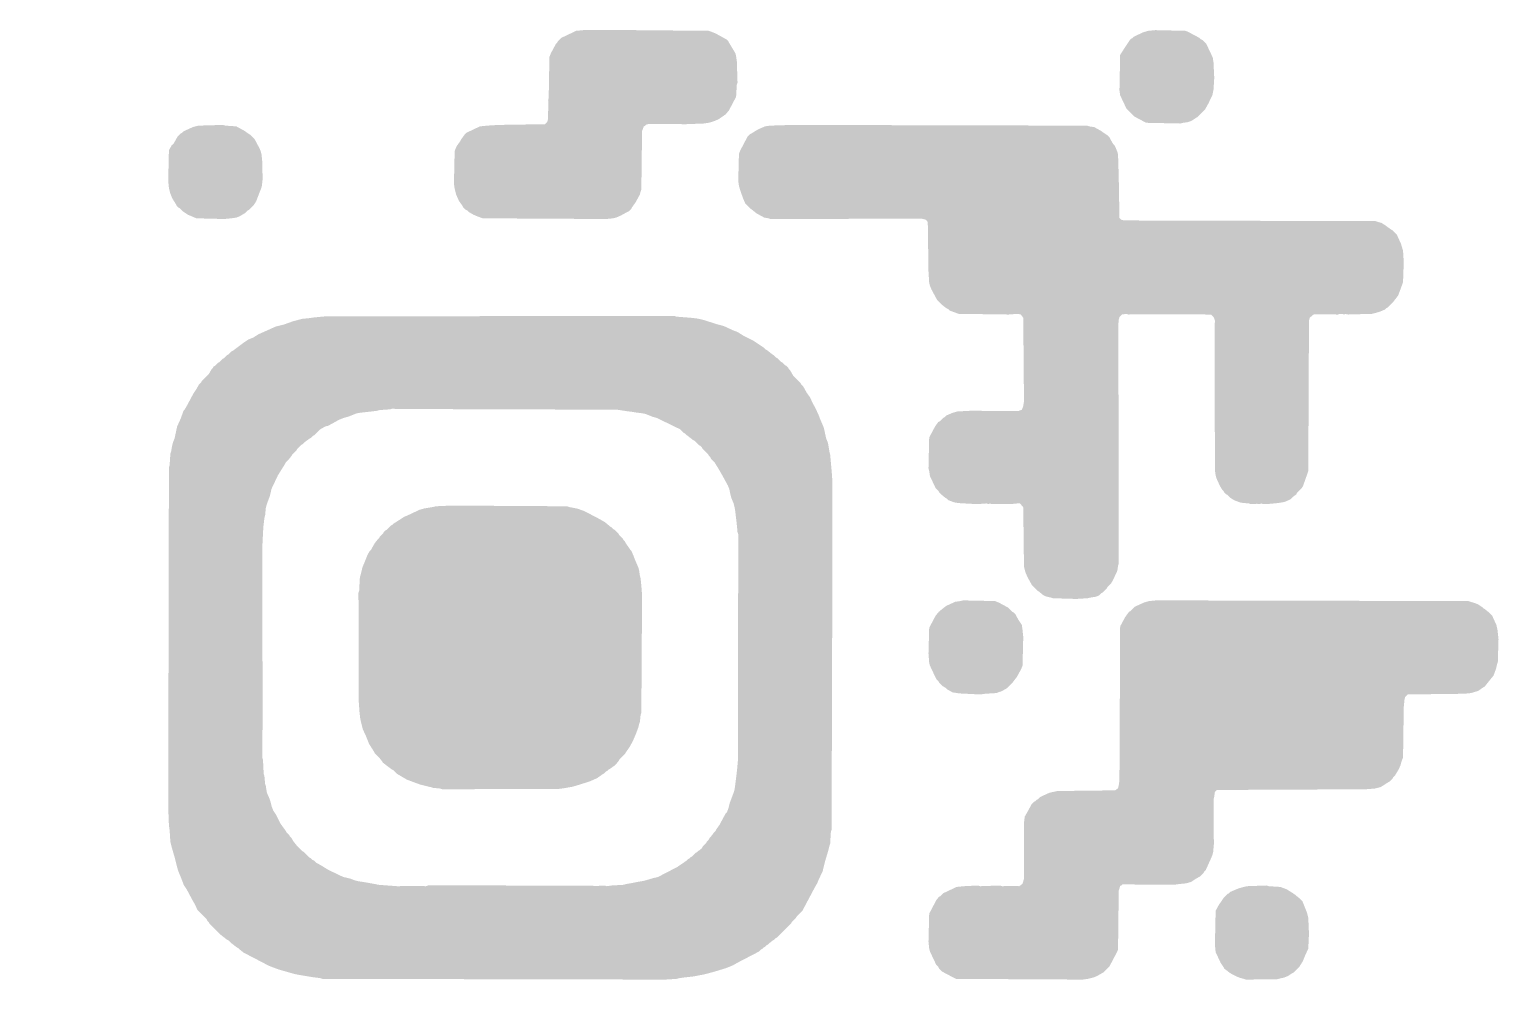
# Model space of a CAD drawing. Header units: inches. Extents: x -26.6 to 26.5, y -26.3 to 21.9.
# Drawn here: x -5.105 to -0.202, y 5.201 to 8.399 of the extents above; entities that cross this region are included whole.
import ezdxf

# ---------------------------------------------------------------- set-up
doc = ezdxf.new("R2010")
doc.units = ezdxf.units.IN
for name, color, linetype in [('Bottom 3D Body', 56, 'Continuous'), ('Bottom Component Outline', 76, 'Continuous'), ('Bottom Overlay', 54, 'Continuous'), ('Top Solder', 216, 'Continuous')]:
    doc.layers.add(name, color=color, linetype=linetype)

# ---------------------------------------------------------------- blocks, each defined once
blk = doc.blocks.new('L_KLS5_CR2032_03_B_16')
at = {"layer": 'Bottom 3D Body'}
blk.add_lwpolyline([(-10.9119, 3.3001, 0.1, 0.1, -6.761271), (-10.912, -3.2998, 0.1, 0.1, 0)], format="xyseb", dxfattribs=at)
at = {"layer": 'Bottom Component Outline'}
blk.add_lwpolyline([(-10.9119, 3.3001, 0.1, 0.1, -6.761271), (-10.912, -3.2998, 0.1, 0.1, 0)], format="xyseb", dxfattribs=at)
at = {"layer": 'Bottom Overlay'}
blk.add_lwpolyline([(-10.9119, 3.3001, 0.2, 0.2, -6.761271), (-10.912, -3.2998, 0.2, 0.2, 0)], format="xyseb", dxfattribs=at)

msp = doc.modelspace()

# ---------------------------------------------------------------- hatches: boundary and pattern name
at = {"layer": 'Top Solder'}
for points in [[(-3.0917, 8.3961), (-2.8398, 8.3938), (-2.8326, 8.3914), (-2.8172, 8.3854), (-2.7804, 8.3652), (-2.7744, 8.3593), (-2.772, 8.3545), (-2.7506, 8.3189), (-2.7483, 8.3094), (-2.7459, 8.2928), (-2.7435, 8.2215), (-2.7459, 8.2143), (-2.7483, 8.1739), (-2.772, 8.1288), (-2.7827, 8.1157), (-2.8065, 8.0991), (-2.8231, 8.092), (-2.8398, 8.0872), (-2.8564, 8.0848), (-2.9158, 8.0825), (-3.0382, 8.0836), (-3.0477, 8.0813), (-3.0513, 8.0777), (-3.056, 8.0753), (-3.0619, 8.0599), (-3.0643, 7.865), (-3.0667, 7.8579), (-3.0691, 7.8484), (-3.0833, 7.8222), (-3.0952, 7.8056), (-3.0976, 7.8009), (-3.1059, 7.7925), (-3.1107, 7.7902), (-3.1321, 7.7783), (-3.1487, 7.7711), (-3.1582, 7.7688), (-3.182, 7.7664), (-3.5931, 7.7688), (-3.6002, 7.7711), (-3.6156, 7.7771), (-3.624, 7.7807), (-3.6406, 7.7902), (-3.6453, 7.7949), (-3.6501, 7.7973), (-3.6584, 7.8056), (-3.6608, 7.8104), (-3.6727, 7.827), (-3.6822, 7.8484), (-3.6869, 7.8674), (-3.6893, 7.884), (-3.6869, 7.9933), (-3.6822, 8.0052), (-3.6798, 8.01), (-3.6679, 8.0266), (-3.6655, 8.0314), (-3.6537, 8.048), (-3.6477, 8.0539), (-3.6026, 8.0753), (-3.5788, 8.0777), (-3.5408, 8.0801), (-3.3863, 8.0825), (-3.378, 8.0908), (-3.3756, 8.1003), (-3.3744, 8.1609), (-3.3756, 8.1621), (-3.3733, 8.1692), (-3.3709, 8.307), (-3.3661, 8.3189), (-3.3495, 8.3498), (-3.3447, 8.3545), (-3.3424, 8.3593), (-3.3317, 8.37), (-3.3269, 8.3724), (-3.2818, 8.3938), (-3.258, 8.3961), (-3.094, 8.3961)], [(-1.1537, 8.2357), (-1.1561, 8.1977), (-1.1597, 8.1799), (-1.1727, 8.1526), (-1.1846, 8.1312), (-1.2096, 8.1062), (-1.2143, 8.1038), (-1.2286, 8.0943), (-1.2405, 8.0896), (-1.2571, 8.0872), (-1.2666, 8.0848), (-1.3807, 8.0872), (-1.4211, 8.1086), (-1.446, 8.1335), (-1.4674, 8.1787), (-1.4698, 8.1953), (-1.4674, 8.3141), (-1.4353, 8.3629), (-1.4306, 8.3676), (-1.4258, 8.37), (-1.4211, 8.3747), (-1.3902, 8.389), (-1.3735, 8.3938), (-1.3498, 8.3961), (-1.25, 8.3938), (-1.2428, 8.3914), (-1.2024, 8.37), (-1.1977, 8.3652), (-1.1929, 8.3629), (-1.1799, 8.3498), (-1.1585, 8.3046), (-1.1561, 8.288), (-1.1537, 8.2381)], [(-4.5781, 7.7818), (-4.5923, 7.7913), (-4.603, 7.802), (-4.6078, 7.8044), (-4.6137, 7.8104), (-4.6161, 7.8151), (-4.628, 7.8341), (-4.6351, 7.8508), (-4.6399, 7.8698), (-4.6422, 7.8935), (-4.6399, 7.9957), (-4.6304, 8.0124), (-4.6232, 8.0195), (-4.6113, 8.0409), (-4.6006, 8.0516), (-4.5959, 8.0539), (-4.5911, 8.0587), (-4.5602, 8.0729), (-4.5412, 8.0777), (-4.4604, 8.0801), (-4.4509, 8.0777), (-4.4153, 8.0753), (-4.3892, 8.0611), (-4.3666, 8.0456), (-4.3547, 8.0337), (-4.3381, 8.0028), (-4.3333, 7.991), (-4.3309, 7.9815), (-4.3286, 7.9577), (-4.3274, 7.8995), (-4.3297, 7.8781), (-4.3321, 7.8686), (-4.3369, 7.8567), (-4.3488, 7.8258), (-4.3571, 7.8127), (-4.3725, 7.7973), (-4.3773, 7.7949), (-4.3868, 7.7854), (-4.3915, 7.783), (-4.4034, 7.7759), (-4.4153, 7.7711), (-4.4319, 7.7688), (-4.4557, 7.7664), (-4.5484, 7.7688), (-4.565, 7.7759), (-4.5769, 7.7807)], [(-1.8108, 6.8182), (-1.8346, 6.8158), (-1.9047, 6.817), (-1.9058, 6.8158), (-1.913, 6.8182), (-1.9439, 6.8158), (-2.0068, 6.8194), (-2.0211, 6.8218), (-2.0401, 6.8289), (-2.0461, 6.8349), (-2.0508, 6.8372), (-2.0639, 6.8479), (-2.071, 6.8551), (-2.0734, 6.8598), (-2.0829, 6.8693), (-2.1019, 6.9097), (-2.1043, 6.9263), (-2.1067, 6.9359), (-2.1043, 7.038), (-2.0853, 7.0737), (-2.0746, 7.0891), (-2.0698, 7.0915), (-2.0579, 7.1034), (-2.0532, 7.1058), (-2.0484, 7.1105), (-2.0437, 7.1129), (-2.027, 7.12), (-2.0104, 7.1248), (-1.9653, 7.1272), (-1.8072, 7.126), (-1.7953, 7.1307), (-1.7906, 7.1426), (-1.7882, 7.1592), (-1.7906, 7.4373), (-1.7989, 7.448), (-1.8084, 7.4503), (-1.8393, 7.448), (-2.0057, 7.4503), (-2.0128, 7.4527), (-2.0354, 7.461), (-2.0389, 7.4646), (-2.0508, 7.4717), (-2.0639, 7.4824), (-2.0781, 7.4967), (-2.0805, 7.5014), (-2.0971, 7.5323), (-2.1019, 7.5442), (-2.1043, 7.5537), (-2.1067, 7.5917), (-2.109, 7.7557), (-2.115, 7.764), (-2.1245, 7.7664), (-2.1304, 7.7676), (-2.633, 7.7664), (-2.6401, 7.7688), (-2.6544, 7.7711), (-2.6805, 7.7854), (-2.6936, 7.7961), (-2.7019, 7.802), (-2.7174, 7.8175), (-2.7245, 7.8341), (-2.7328, 7.8567), (-2.7388, 7.8769), (-2.7411, 7.8935), (-2.7388, 7.9838), (-2.734, 7.9957), (-2.7102, 8.0409), (-2.7019, 8.0492), (-2.6972, 8.0516), (-2.6782, 8.0634), (-2.6734, 8.0658), (-2.652, 8.0753), (-2.6354, 8.0777), (-2.5617, 8.0801), (-1.5779, 8.0777), (-1.5708, 8.0753), (-1.5541, 8.0729), (-1.5328, 8.0611), (-1.5102, 8.0456), (-1.5031, 8.0385), (-1.5007, 8.0337), (-1.4912, 8.0171), (-1.4864, 8.0124), (-1.484, 8.0076), (-1.4769, 7.991), (-1.4745, 7.9815), (-1.4722, 7.9078), (-1.4698, 7.77), (-1.4638, 7.764), (-1.4543, 7.7616), (-0.6155, 7.7593), (-0.6084, 7.7569), (-0.5953, 7.7533), (-0.581, 7.7438), (-0.5632, 7.7307), (-0.5584, 7.7284), (-0.5454, 7.7153), (-0.543, 7.7105), (-0.5311, 7.6844), (-0.524, 7.6606), (-0.5216, 7.6226), (-0.524, 7.5561), (-0.5264, 7.549), (-0.5347, 7.5264), (-0.5406, 7.5109), (-0.5573, 7.4895), (-0.5751, 7.4717), (-0.5798, 7.4693), (-0.5846, 7.4646), (-0.6012, 7.4575), (-0.6179, 7.4527), (-0.6274, 7.4503), (-0.7082, 7.448), (-0.7105, 7.4503), (-0.7129, 7.448), (-0.7153, 7.4503), (-0.72, 7.448), (-0.7272, 7.4503), (-0.7331, 7.4491), (-0.7343, 7.4503), (-0.7414, 7.448), (-0.821, 7.4491), (-0.8353, 7.4373), (-0.8377, 7.4278), (-0.84, 6.9263), (-0.8424, 6.9192), (-0.8579, 6.8753), (-0.8638, 6.8669), (-0.8781, 6.8527), (-0.8804, 6.8479), (-0.8888, 6.842), (-0.8983, 6.8325), (-0.903, 6.8301), (-0.9197, 6.823), (-0.9422, 6.8194), (-0.966, 6.817), (-0.9909, 6.8158), (-0.9957, 6.8182), (-1.0028, 6.8158), (-1.0111, 6.817), (-1.0313, 6.8158), (-1.0385, 6.8182), (-1.0646, 6.8206), (-1.0717, 6.823), (-1.0872, 6.8289), (-1.1003, 6.8372), (-1.1098, 6.8467), (-1.1145, 6.8491), (-1.1205, 6.8551), (-1.1228, 6.8598), (-1.1276, 6.8646), (-1.1347, 6.8764), (-1.1466, 6.9026), (-1.149, 6.9121), (-1.1514, 6.9287), (-1.1525, 7.4028), (-1.1514, 7.4278), (-1.1537, 7.4349), (-1.1561, 7.4396), (-1.1644, 7.448), (-1.4009, 7.4491), (-1.4401, 7.448), (-1.4472, 7.4503), (-1.4615, 7.448), (-1.4698, 7.4396), (-1.4722, 7.4301), (-1.4733, 7.4171), (-1.4722, 6.6174), (-1.4745, 6.6103), (-1.4769, 6.5937), (-1.4912, 6.5628), (-1.4983, 6.5509), (-1.5102, 6.539), (-1.5126, 6.5342), (-1.5256, 6.5212), (-1.5304, 6.5188), (-1.5375, 6.5117), (-1.5494, 6.5069), (-1.566, 6.5045), (-1.5755, 6.5022), (-1.6136, 6.4998), (-1.692, 6.5022), (-1.6991, 6.5045), (-1.7145, 6.5081), (-1.7229, 6.5117), (-1.7359, 6.5224), (-1.7443, 6.5283), (-1.7621, 6.5461), (-1.7645, 6.5509), (-1.7763, 6.5723), (-1.7835, 6.5889), (-1.7882, 6.6079), (-1.7906, 6.8052), (-1.8013, 6.8182), (-1.8084, 6.8182)], [(-3.8568, 6.7731), (-3.845, 6.7778), (-3.8046, 6.7968), (-3.7879, 6.8016), (-3.7594, 6.8063), (-3.7499, 6.8087), (-3.6976, 6.8111), (-3.3127, 6.8087), (-3.3055, 6.8063), (-3.2758, 6.8004), (-3.2532, 6.7921), (-3.2033, 6.7659), (-3.1867, 6.7564), (-3.1736, 6.7457), (-3.1701, 6.7422), (-3.1653, 6.7398), (-3.1582, 6.7327), (-3.1534, 6.7303), (-3.1404, 6.7172), (-3.138, 6.7125), (-3.1261, 6.7006), (-3.1237, 6.6958), (-3.119, 6.6911), (-3.1166, 6.6863), (-3.1012, 6.6638), (-3.0976, 6.6602), (-3.0905, 6.6436), (-3.0845, 6.6281), (-3.0738, 6.6032), (-3.0715, 6.5937), (-3.0691, 6.577), (-3.0667, 6.5675), (-3.0643, 6.5438), (-3.0619, 6.5129), (-3.0643, 6.1208), (-3.0667, 6.1136), (-3.0691, 6.0899), (-3.0715, 6.0827), (-3.075, 6.0697), (-3.0821, 6.0507), (-3.0928, 6.0257), (-3.1047, 6.0043), (-3.1166, 5.9877), (-3.119, 5.9829), (-3.138, 5.9639), (-3.1404, 5.9592), (-3.1511, 5.9461), (-3.1677, 5.9342), (-3.1725, 5.9318), (-3.1772, 5.9271), (-3.182, 5.9247), (-3.1891, 5.9176), (-3.1938, 5.9152), (-3.2105, 5.9033), (-3.2152, 5.9009), (-3.2366, 5.8914), (-3.2818, 5.8772), (-3.2948, 5.8736), (-3.3091, 5.8712), (-3.321, 5.8689), (-3.34, 5.8665), (-3.7285, 5.8653), (-3.7356, 5.8677), (-3.7594, 5.8701), (-3.7665, 5.8724), (-3.782, 5.876), (-3.801, 5.8807), (-3.8271, 5.8902), (-3.8462, 5.8974), (-3.8806, 5.9176), (-3.8925, 5.9295), (-3.8972, 5.9318), (-3.9269, 5.9544), (-3.9293, 5.9592), (-3.94, 5.9722), (-3.9531, 5.9853), (-3.9555, 5.9901), (-3.9721, 6.0162), (-3.9816, 6.04), (-3.9935, 6.0661), (-3.9982, 6.0851), (-4.0018, 6.1006), (-4.0042, 6.1219), (-4.0066, 6.1552), (-4.0077, 6.52), (-4.0054, 6.5271), (-4.003, 6.5723), (-4.0006, 6.5794), (-3.9947, 6.6044), (-3.9899, 6.6162), (-3.9864, 6.6245), (-3.9769, 6.6483), (-3.9697, 6.6602), (-3.965, 6.6649), (-3.9626, 6.6697), (-3.9531, 6.6863), (-3.9424, 6.6994), (-3.9388, 6.703), (-3.9365, 6.7077), (-3.9246, 6.7196), (-3.9222, 6.7244), (-3.9186, 6.7279), (-3.9139, 6.7303), (-3.8996, 6.7446), (-3.8949, 6.7469), (-3.8901, 6.7517), (-3.8854, 6.7541), (-3.858, 6.7719)], [(-1.8678, 6.1909), (-1.8797, 6.1861), (-1.9177, 6.1837), (-1.9344, 6.1814), (-2.0045, 6.1849), (-2.027, 6.1885), (-2.0437, 6.198), (-2.0484, 6.2027), (-2.0603, 6.2099), (-2.071, 6.2206), (-2.0734, 6.2253), (-2.0805, 6.2324), (-2.0829, 6.2372), (-2.1019, 6.2776), (-2.1043, 6.2871), (-2.1067, 6.318), (-2.1043, 6.4035), (-2.0829, 6.4439), (-2.0722, 6.457), (-2.0591, 6.4677), (-2.0484, 6.476), (-2.0437, 6.4784), (-2.0175, 6.4903), (-2.0009, 6.4927), (-1.9914, 6.495), (-1.8845, 6.4927), (-1.8726, 6.4879), (-1.8417, 6.4713), (-1.8274, 6.457), (-1.8227, 6.4546), (-1.8167, 6.4487), (-1.8144, 6.4439), (-1.8049, 6.4273), (-1.7953, 6.4131), (-1.793, 6.3964), (-1.7906, 6.3727), (-1.793, 6.2776), (-1.7977, 6.2657), (-1.812, 6.2396), (-1.8286, 6.2182), (-1.8441, 6.2027), (-1.8607, 6.1932), (-1.8654, 6.1909)], [(-1.7882, 5.7524), (-1.7858, 5.7738), (-1.7763, 5.7904), (-1.7621, 5.8166), (-1.7561, 5.8225), (-1.7514, 5.8249), (-1.7466, 5.8297), (-1.7419, 5.832), (-1.7347, 5.8392), (-1.73, 5.8415), (-1.7039, 5.8534), (-1.6884, 5.857), (-1.6765, 5.8594), (-1.484, 5.8617), (-1.4745, 5.8689), (-1.4722, 5.8784), (-1.4698, 5.895), (-1.4674, 6.4083), (-1.4508, 6.4392), (-1.4377, 6.457), (-1.433, 6.4594), (-1.4187, 6.4736), (-1.4139, 6.476), (-1.3878, 6.4879), (-1.3712, 6.4927), (-1.3474, 6.495), (-0.3066, 6.4927), (-0.2994, 6.4903), (-0.2864, 6.4867), (-0.2745, 6.482), (-0.2602, 6.4725), (-0.2566, 6.4689), (-0.2519, 6.4665), (-0.2388, 6.4558), (-0.2269, 6.4439), (-0.2246, 6.4392), (-0.2127, 6.4131), (-0.2091, 6.3976), (-0.2056, 6.3655), (-0.2079, 6.2895), (-0.2103, 6.2824), (-0.2139, 6.2669), (-0.2222, 6.2443), (-0.2329, 6.2313), (-0.2519, 6.2075), (-0.2566, 6.2051), (-0.2733, 6.1932), (-0.297, 6.1861), (-0.3208, 6.1837), (-0.5085, 6.1814), (-0.5169, 6.173), (-0.5192, 6.1635), (-0.5216, 6.1398), (-0.524, 5.971), (-0.5287, 5.9592), (-0.5323, 5.9461), (-0.5371, 5.9342), (-0.5513, 5.9105), (-0.5573, 5.9045), (-0.5596, 5.8998), (-0.568, 5.8914), (-0.5727, 5.8891), (-0.5988, 5.8724), (-0.6179, 5.8677), (-0.6488, 5.8653), (-1.1454, 5.8629), (-1.1514, 5.857), (-1.1537, 5.8403), (-1.1561, 5.8308), (-1.1549, 5.6823), (-1.1573, 5.6562), (-1.1597, 5.6467), (-1.1644, 5.6348), (-1.1822, 5.5956), (-1.187, 5.5908), (-1.1894, 5.5861), (-1.2001, 5.5754), (-1.2167, 5.5659), (-1.231, 5.5564), (-1.2476, 5.5516), (-1.2714, 5.5492), (-1.288, 5.5469), (-1.4603, 5.5481), (-1.4638, 5.5445), (-1.4674, 5.5433), (-1.4722, 5.5267), (-1.4745, 5.3318), (-1.4769, 5.3247), (-1.5031, 5.2748), (-1.5233, 5.2546), (-1.528, 5.2522), (-1.5446, 5.2427), (-1.5565, 5.2379), (-1.5755, 5.2332), (-1.5922, 5.2308), (-2.0152, 5.2332), (-2.0603, 5.257), (-2.071, 5.2676), (-2.0734, 5.2724), (-2.0805, 5.2795), (-2.1019, 5.3247), (-2.1043, 5.3342), (-2.1067, 5.3579), (-2.1043, 5.4506), (-2.0805, 5.4958), (-2.0722, 5.5065), (-2.0674, 5.5088), (-2.0579, 5.5183), (-2.0532, 5.5207), (-2.0128, 5.5397), (-1.989, 5.5421), (-1.9415, 5.5445), (-1.9344, 5.5421), (-1.8678, 5.5445), (-1.8607, 5.5421), (-1.8239, 5.5433), (-1.8037, 5.5421), (-1.793, 5.5504), (-1.7882, 5.5671), (-1.7882, 5.75)], [(-1.1395, 5.4768), (-1.1371, 5.4815), (-1.1216, 5.5041), (-1.1098, 5.516), (-1.105, 5.5183), (-1.1003, 5.5231), (-1.0836, 5.5302), (-1.0717, 5.535), (-1.0551, 5.5397), (-1.0456, 5.5421), (-0.9791, 5.5445), (-0.9719, 5.5421), (-0.9339, 5.5397), (-0.9268, 5.5374), (-0.9113, 5.5314), (-0.8923, 5.5195), (-0.884, 5.5136), (-0.8709, 5.5029), (-0.8591, 5.491), (-0.8448, 5.4554), (-0.84, 5.4364), (-0.8377, 5.3841), (-0.84, 5.3342), (-0.8519, 5.308), (-0.8579, 5.2926), (-0.8698, 5.2736), (-0.8888, 5.2546), (-0.8935, 5.2522), (-0.9078, 5.2427), (-0.9197, 5.2379), (-0.9292, 5.2356), (-0.9446, 5.232), (-1.048, 5.2308), (-1.0551, 5.2332), (-1.0682, 5.2367), (-1.0801, 5.2415), (-1.1003, 5.2522), (-1.1205, 5.2676), (-1.1228, 5.2724), (-1.1323, 5.2867), (-1.149, 5.3223), (-1.1514, 5.3461), (-1.149, 5.4601), (-1.1407, 5.4756)]]:
    msp.add_hatch(color=216, dxfattribs=at).paths.add_polyline_path(points)
h = msp.add_hatch(color=216, dxfattribs=at)
h.paths.add_polyline_path([(-2.9467, 7.4408), (-2.9004, 7.4373), (-2.879, 7.4349), (-2.8671, 7.4325), (-2.8576, 7.4301), (-2.8089, 7.4147), (-2.7899, 7.4099), (-2.759, 7.3957), (-2.7435, 7.3897), (-2.7245, 7.3779), (-2.6912, 7.3612), (-2.6627, 7.3422), (-2.6544, 7.3363), (-2.6497, 7.3315), (-2.6449, 7.3291), (-2.6318, 7.3184), (-2.6235, 7.3125), (-2.6164, 7.3054), (-2.6116, 7.303), (-2.5997, 7.2911), (-2.595, 7.2887), (-2.5855, 7.2792), (-2.5807, 7.2769), (-2.5748, 7.2709), (-2.5724, 7.2662), (-2.5677, 7.2614), (-2.5582, 7.2448), (-2.5344, 7.221), (-2.532, 7.2163), (-2.5249, 7.2091), (-2.513, 7.1877), (-2.5011, 7.1711), (-2.494, 7.1545), (-2.4845, 7.1378), (-2.4726, 7.1117), (-2.4667, 7.0963), (-2.456, 7.0713), (-2.4536, 7.0618), (-2.45, 7.044), (-2.4477, 7.0345), (-2.4417, 7.019), (-2.437, 6.9905), (-2.4346, 6.981), (-2.4298, 6.9287), (-2.4275, 6.8978), (-2.4275, 6.5129), (-2.4275, 6.5105), (-2.4298, 5.731), (-2.4322, 5.7239), (-2.4346, 5.6835), (-2.437, 5.6764), (-2.4393, 5.6669), (-2.4429, 5.6538), (-2.4512, 5.6265), (-2.456, 5.6075), (-2.4595, 5.592), (-2.4726, 5.5647), (-2.4774, 5.5528), (-2.4869, 5.5362), (-2.5083, 5.4958), (-2.5273, 5.4601), (-2.5463, 5.4411), (-2.5487, 5.4364), (-2.5629, 5.4221), (-2.5653, 5.4174), (-2.6116, 5.371), (-2.6164, 5.3686), (-2.6211, 5.3639), (-2.6259, 5.3615), (-2.639, 5.3508), (-2.6425, 5.3473), (-2.6473, 5.3449), (-2.652, 5.3401), (-2.6568, 5.3377), (-2.6615, 5.333), (-2.6663, 5.3306), (-2.6734, 5.3235), (-2.6782, 5.3211), (-2.7423, 5.2878), (-2.759, 5.2783), (-2.7827, 5.2688), (-2.8136, 5.2593), (-2.8303, 5.2546), (-2.8433, 5.251), (-2.8528, 5.2486), (-2.8885, 5.2415), (-2.9206, 5.2379), (-2.9372, 5.2356), (-2.9467, 5.2332), (-2.9847, 5.2308), (-4.1278, 5.2332), (-4.1349, 5.2356), (-4.1622, 5.2391), (-4.205, 5.2463), (-4.2169, 5.2486), (-4.2264, 5.251), (-4.2394, 5.2546), (-4.2727, 5.2641), (-4.2953, 5.2724), (-4.3072, 5.2771), (-4.3274, 5.2878), (-4.3915, 5.3211), (-4.4046, 5.3318), (-4.4082, 5.3354), (-4.4129, 5.3377), (-4.4343, 5.3544), (-4.4414, 5.3615), (-4.4462, 5.3639), (-4.4676, 5.3805), (-4.5044, 5.4174), (-4.5068, 5.4221), (-4.5115, 5.4269), (-4.5139, 5.4316), (-4.5448, 5.4625), (-4.5519, 5.4791), (-4.5614, 5.4958), (-4.5805, 5.5314), (-4.59, 5.5457), (-4.5947, 5.5576), (-4.6006, 5.573), (-4.609, 5.5932), (-4.6137, 5.6098), (-4.6208, 5.6384), (-4.6304, 5.6716), (-4.6351, 5.6906), (-4.6375, 5.7287), (-4.6399, 5.7453), (-4.6422, 5.8047), (-4.6399, 6.9382), (-4.6375, 6.9454), (-4.6351, 6.9834), (-4.6327, 6.9905), (-4.6292, 7.0107), (-4.6268, 7.0202), (-4.6208, 7.0357), (-4.6125, 7.0749), (-4.6006, 7.101), (-4.5911, 7.1272), (-4.5876, 7.1307), (-4.5781, 7.1474), (-4.5591, 7.183), (-4.5496, 7.1973), (-4.5401, 7.2139), (-4.5329, 7.221), (-4.5305, 7.2258), (-4.5068, 7.2495), (-4.4973, 7.2662), (-4.4925, 7.2709), (-4.4913, 7.2745), (-4.4866, 7.2769), (-4.4771, 7.2864), (-4.4723, 7.2887), (-4.4604, 7.3006), (-4.4557, 7.303), (-4.4462, 7.3125), (-4.4414, 7.3149), (-4.4319, 7.3244), (-4.4272, 7.3268), (-4.3892, 7.3553), (-4.3749, 7.3648), (-4.3594, 7.3707), (-4.3404, 7.3826), (-4.3107, 7.3957), (-4.2846, 7.4076), (-4.2561, 7.4147), (-4.2264, 7.4254), (-4.2133, 7.4289), (-4.1943, 7.4337), (-4.1705, 7.4361), (-4.1539, 7.4385), (-4.1171, 7.442), (-2.9538, 7.4432)])
h.paths.add_polyline_path([(-3.8949, 7.1343), (-3.902, 7.1319), (-3.9376, 7.1295), (-3.9448, 7.1272), (-3.9745, 7.1236), (-4.0066, 7.12), (-4.0161, 7.1176), (-4.0398, 7.1081), (-4.0565, 7.1034), (-4.0719, 7.0974), (-4.1087, 7.0772), (-4.1182, 7.0749), (-4.1349, 7.0654), (-4.1539, 7.0464), (-4.1586, 7.044), (-4.1658, 7.0368), (-4.1705, 7.0345), (-4.1872, 7.0226), (-4.1943, 7.0155), (-4.199, 7.0131), (-4.2121, 7), (-4.2145, 6.9953), (-4.2287, 6.981), (-4.2311, 6.9763), (-4.2418, 6.9632), (-4.2501, 6.9549), (-4.2525, 6.9501), (-4.2763, 6.9121), (-4.2977, 6.8669), (-4.3012, 6.8515), (-4.3036, 6.842), (-4.3107, 6.823), (-4.3143, 6.8123), (-4.3167, 6.8028), (-4.319, 6.779), (-4.3214, 6.7695), (-4.325, 6.7398), (-4.3286, 6.6697), (-4.3274, 6.1077), (-4.3286, 5.971), (-4.3262, 5.9639), (-4.3238, 5.9164), (-4.3214, 5.9093), (-4.319, 5.8831), (-4.3167, 5.876), (-4.3131, 5.8534), (-4.3072, 5.8403), (-4.3024, 5.8285), (-4.2989, 5.8154), (-4.2965, 5.8059), (-4.2917, 5.794), (-4.2822, 5.7798), (-4.268, 5.7512), (-4.2501, 5.7263), (-4.2478, 5.7215), (-4.2383, 5.712), (-4.2359, 5.7073), (-4.2311, 5.7025), (-4.224, 5.6906), (-4.2133, 5.6776), (-4.1943, 5.6586), (-4.1895, 5.6562), (-4.1705, 5.6372), (-4.1658, 5.6348), (-4.161, 5.63), (-4.1563, 5.6277), (-4.1491, 5.6205), (-4.1444, 5.6182), (-4.1278, 5.6087), (-4.1087, 5.5968), (-4.0588, 5.573), (-4.0434, 5.5694), (-4.0339, 5.5671), (-4.022, 5.5623), (-4.0089, 5.5587), (-3.9923, 5.5564), (-3.9519, 5.5492), (-3.9424, 5.5469), (-3.8782, 5.5421), (-3.8081, 5.5433), (-3.7832, 5.5421), (-3.7761, 5.5445), (-3.5218, 5.5445), (-3.2069, 5.5433), (-3.1867, 5.5445), (-3.1796, 5.5421), (-3.1629, 5.5445), (-3.1225, 5.5469), (-3.1154, 5.5492), (-3.0952, 5.5528), (-3.0833, 5.5552), (-3.0572, 5.5599), (-3.0477, 5.5623), (-3.0275, 5.5683), (-3.0085, 5.573), (-2.9443, 5.6063), (-2.9217, 5.6217), (-2.9134, 5.6277), (-2.9087, 5.6324), (-2.9039, 5.6348), (-2.8992, 5.6395), (-2.8944, 5.6419), (-2.8825, 5.6538), (-2.8778, 5.6562), (-2.873, 5.6609), (-2.8683, 5.6633), (-2.8623, 5.6692), (-2.86, 5.674), (-2.8481, 5.6859), (-2.8457, 5.6906), (-2.8409, 5.6954), (-2.8386, 5.7001), (-2.8279, 5.7132), (-2.8219, 5.7215), (-2.8172, 5.7263), (-2.8148, 5.731), (-2.8029, 5.7477), (-2.8006, 5.7524), (-2.7839, 5.7833), (-2.7792, 5.7881), (-2.7744, 5.8), (-2.7697, 5.819), (-2.7613, 5.8415), (-2.7554, 5.857), (-2.753, 5.8665), (-2.7495, 5.8938), (-2.7471, 5.9128), (-2.7447, 5.9342), (-2.7423, 5.9604), (-2.7411, 6.7149), (-2.7435, 6.722), (-2.7471, 6.7588), (-2.7518, 6.7968), (-2.7542, 6.8087), (-2.7566, 6.8182), (-2.7649, 6.8384), (-2.7685, 6.8539), (-2.7708, 6.8657), (-2.7756, 6.8776), (-2.7958, 6.9145), (-2.8053, 6.9311), (-2.8172, 6.9501), (-2.8196, 6.9549), (-2.8314, 6.9667), (-2.8338, 6.9715), (-2.8386, 6.9763), (-2.8409, 6.981), (-2.86, 7), (-2.8623, 7.0048), (-2.8683, 7.0107), (-2.873, 7.0131), (-2.8873, 7.0273), (-2.892, 7.0297), (-2.9134, 7.0464), (-2.9182, 7.0511), (-2.9229, 7.0535), (-2.9348, 7.0654), (-2.9396, 7.0677), (-3.0132, 7.1034), (-3.0263, 7.107), (-3.0501, 7.1165), (-3.0619, 7.1188), (-3.081, 7.1212), (-3.0952, 7.1236), (-3.1142, 7.126), (-3.1451, 7.1307), (-3.8818, 7.1331)], flags=0)

# ---------------------------------------------------------------- block references
at = {"rotation": 180}
msp.add_blockref('L_KLS5_CR2032_03_B_16', (-1.5, 9.5), dxfattribs=at)

doc.saveas('drawing.dxf')
